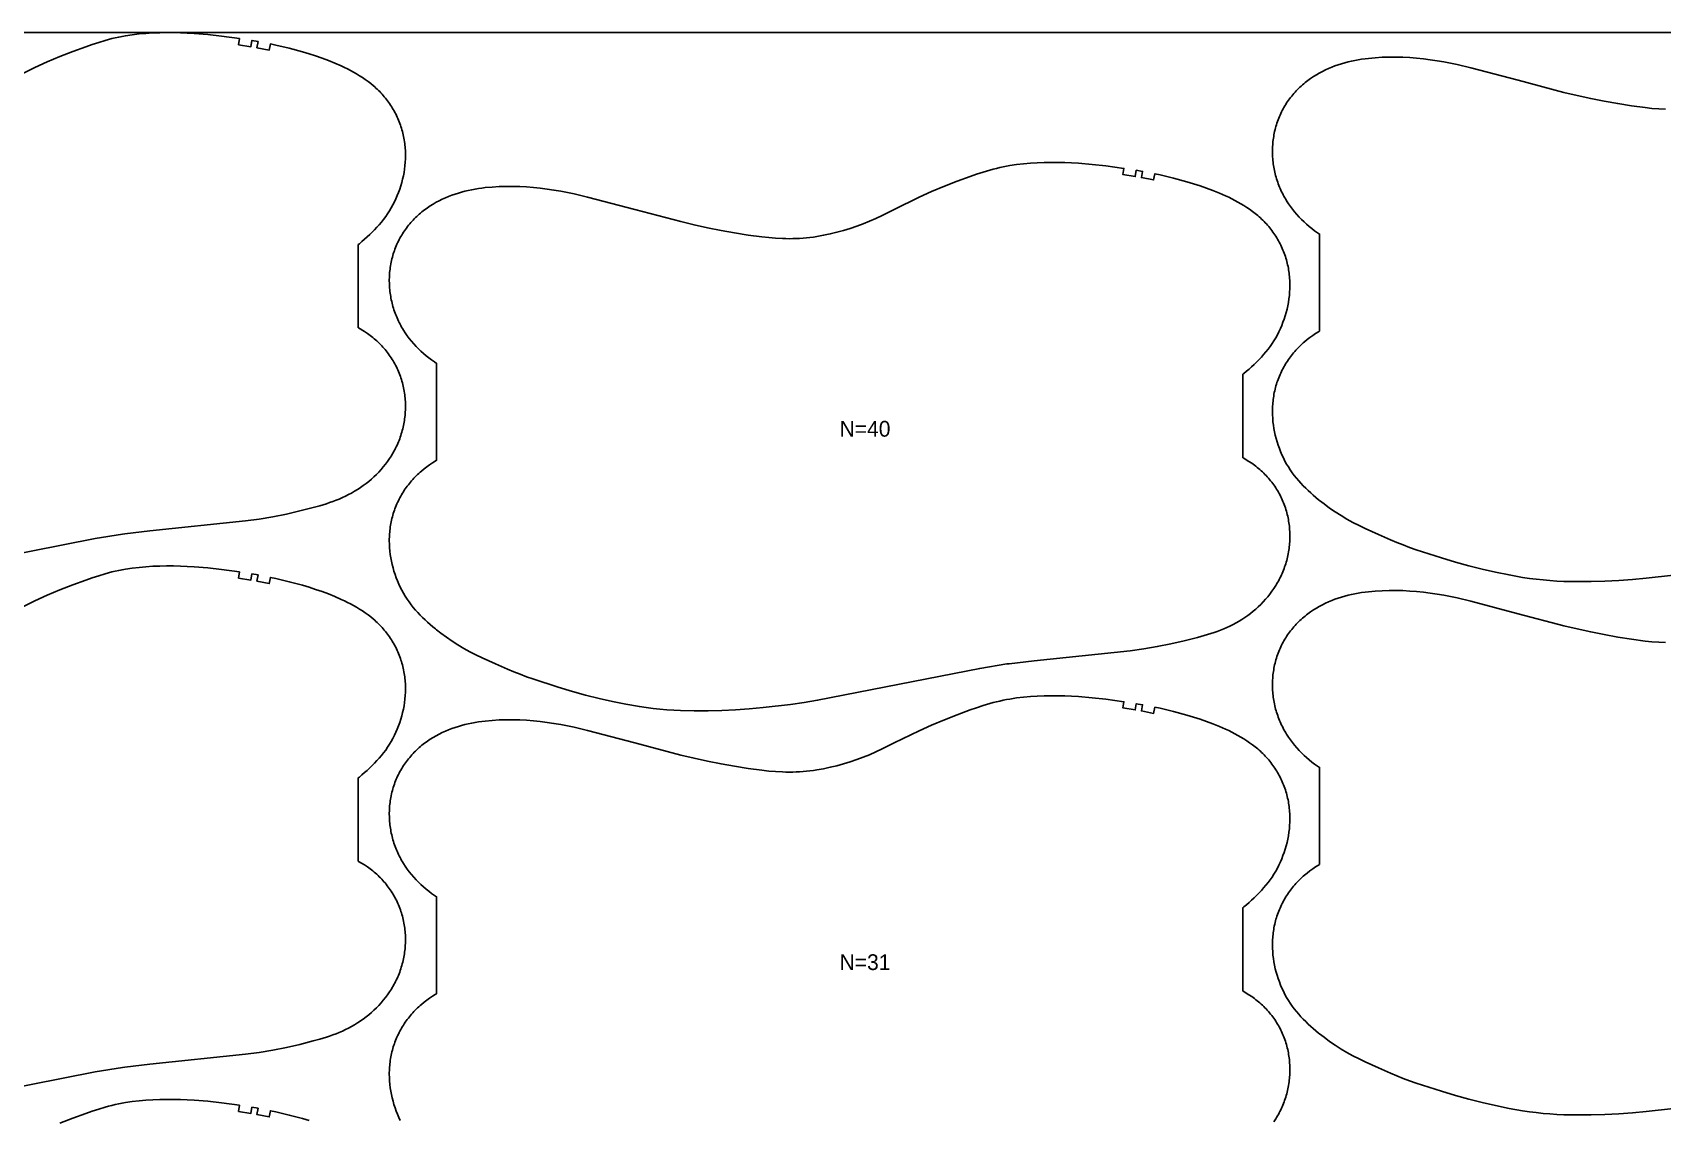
# Model space of a CAD drawing. Header units: inches. Extents: x 0 to 1973, y 0 to 1059.
# Drawn here: x 449 to 967, y 713 to 1059 of the extents above; entities that cross this region are included whole.
import ezdxf

# ---------------------------------------------------------------- set-up
doc = ezdxf.new("R2010")
doc.units = ezdxf.units.IN

msp = doc.modelspace()

# ---------------------------------------------------------------- linework, layer by layer
at = {"layer": '1'}
for points in [[(0.5, 0), (1973.0375, 0), (1973.0375, 1058.8082), (0.5, 1058.8082), (0.5, 0)], [(833.641, 923.6545), (835.5164, 922.5269), (836.424, 921.9156), (836.8695, 921.5982), (837.3093, 921.273), (837.7431, 920.94), (838.1708, 920.5991), (838.5921, 920.2505), (839.0069, 919.8942), (839.4148, 919.5302), (839.8159, 919.1584), (840.2098, 918.779), (840.5963, 918.392), (840.9754, 917.9977), (841.3469, 917.5961), (841.7105, 917.1874), (842.0661, 916.7717), (842.4136, 916.3493), (842.7528, 915.9202), (843.0835, 915.4846), (843.4056, 915.0426), (843.7189, 914.5943), (844.0232, 914.14), (844.3184, 913.6798), (844.6043, 913.2138), (844.8807, 912.7421), (845.1475, 912.2649), (845.4045, 911.7824), (845.6517, 911.2948), (845.889, 910.8023), (846.1164, 910.305), (846.3339, 909.8033), (846.5413, 909.2973), (846.7387, 908.7872), (846.926, 908.2733), (847.1032, 907.7558), (847.2702, 907.235), (847.427, 906.7109), (847.5735, 906.1839), (847.7097, 905.6541), (847.8356, 905.1218), (847.9511, 904.5871), (848.0562, 904.0504), (848.1508, 903.5118), (848.235, 902.9716), (848.3088, 902.4298), (848.3723, 901.8867), (848.4254, 901.3425), (848.4682, 900.7973), (848.5008, 900.2514), (848.5232, 899.7049), (848.5354, 899.1581), (848.5375, 898.6111), (848.5295, 898.0641), (848.5114, 897.5173), (848.4833, 896.9709), (848.4452, 896.4251), (848.3972, 895.88), (848.3392, 895.3359), (848.2714, 894.7929), (848.1937, 894.2512), (848.1062, 893.7111), (848.0089, 893.1727), (847.9018, 892.6361), (847.7849, 892.1017), (847.6584, 891.5695), (847.522, 891.0398), (847.376, 890.5128), (847.2204, 889.9886), (847.055, 889.4674), (846.8801, 888.9495), (846.6955, 888.4349), (846.5014, 887.924), (846.2977, 887.4168), (846.0845, 886.9137), (845.8618, 886.4146), (845.6298, 885.9199), (845.3885, 885.4295), (845.1383, 884.9436), (844.8792, 884.4622), (844.6115, 883.9855), (844.3353, 883.5136), (844.0507, 883.0465), (843.4572, 882.1273), (842.8325, 881.2287), (842.1777, 880.3515), (841.4944, 879.4965), (840.7837, 878.6644), (840.0467, 877.8559), (839.2842, 877.0716), (838.4973, 876.3119), (837.6867, 875.5775), (836.8534, 874.869), (835.9984, 874.187), (835.1224, 873.5319), (834.2266, 872.9044), (833.5375, 872.4524), (833.312, 872.3045), (832.3798, 871.7321), (831.431, 871.1872), (830.467, 870.6698), (829.4887, 870.1798), (828.4975, 869.7172), (827.4944, 869.2821), (826.4805, 868.8739), (825.4572, 868.4904), (824.4254, 868.1291), (823.3865, 867.7874), (821.2917, 867.1525), (819.1821, 866.5647), (814.943, 865.4771), (810.6787, 864.5026), (806.3871, 863.6492), (802.0712, 862.9289), (797.7358, 862.343), (767.274, 859.1413), (759.2903, 858.2), (758.5841, 858.1167), (749.9448, 856.7244), (698.428, 846.5824), (694.1073, 845.8935), (689.7741, 845.2836), (681.0835, 844.2589), (676.725, 843.8741), (672.3594, 843.5779), (667.9893, 843.3648), (663.6155, 843.236), (659.2396, 843.2), (654.8653, 843.2897), (652.6802, 843.3932), (650.4975, 843.5389), (648.3182, 843.7279), (646.1433, 843.9614), (643.9735, 844.2396), (641.8093, 844.5598), (637.4985, 845.3118), (633.2122, 846.1904), (628.9488, 847.1743), (624.7068, 848.2472), (620.4881, 849.407), (616.01, 850.7388), (607.9648, 853.3423), (605.9027, 854.0725), (603.8562, 854.8425), (601.8277, 855.6581), (599.8136, 856.51), (596.0115, 858.2), (591.813, 860.0661), (589.8375, 861.0051), (587.8889, 861.9958), (586.9275, 862.5158), (585.9753, 863.0526), (584.0983, 864.1746), (582.258, 865.3574), (580.4544, 866.5967), (578.6886, 867.8893), (577.3, 868.9759), (576.9655, 869.2377), (576.1218, 869.934), (575.291, 870.6457), (574.4739, 871.3733), (573.6711, 872.1173), (572.8837, 872.8781), (572.1135, 873.6564), (571.3625, 874.4527), (570.6328, 875.2677), (569.9264, 876.102), (569.2455, 876.9563), (568.592, 877.831), (567.9681, 878.727), (567.3754, 879.6443), (566.8144, 880.582), (566.2851, 881.5387), (565.7877, 882.513), (565.3222, 883.5036), (564.8887, 884.509), (564.4873, 885.5278), (564.118, 886.5588), (563.7811, 887.6005), (563.477, 888.6519), (563.2064, 889.7121), (562.9699, 890.7801), (562.768, 891.855), (562.6014, 892.9357), (562.4708, 894.0214), (562.3765, 895.111), (562.3194, 896.2035), (562.3, 897.2976), (562.3046, 897.8446), (562.3188, 898.3915), (562.3428, 898.938), (562.3765, 899.4839), (562.4201, 900.0291), (562.4737, 900.5732), (562.5372, 901.1162), (562.6108, 901.6579), (562.6946, 902.198), (562.7886, 902.7364), (562.8929, 903.2729), (563.0076, 903.8073), (563.1327, 904.3394), (563.2682, 904.869), (563.4139, 905.3959), (563.5698, 905.92), (563.7358, 906.441), (563.9119, 906.9588), (564.0978, 907.4731), (564.2935, 907.9839), (564.499, 908.4909), (564.7142, 908.9939), (564.9389, 909.4927), (565.1731, 909.9872), (565.4167, 910.4772), (565.6696, 910.9624), (565.9317, 911.4427), (566.2029, 911.918), (566.4831, 912.3879), (566.7723, 912.8524), (567.0702, 913.3114), (567.3767, 913.7646), (567.6917, 914.212), (568.0151, 914.6533), (568.3466, 915.0884), (568.6862, 915.5173), (569.0338, 915.9396), (569.3891, 916.3553), (569.7521, 916.7643), (570.1227, 917.1663), (570.5006, 917.5613), (570.8857, 917.949), (571.2779, 918.3294), (571.6771, 918.7023), (572.0831, 919.0675), (572.4957, 919.4253), (573.3394, 920.1189), (574.2062, 920.7846), (575.0939, 921.4235), (576.0004, 922.0371), (576.9236, 922.6266), (577.3, 922.8541), (577.3, 953.6594), (576.6109, 954.1114), (575.7151, 954.739), (574.8391, 955.394), (573.9841, 956.076), (573.1508, 956.7845), (572.3402, 957.5189), (571.5533, 958.2786), (570.7908, 959.063), (570.0538, 959.8715), (569.3431, 960.7035), (568.6598, 961.5585), (568.0051, 962.4357), (567.3803, 963.3343), (566.7868, 964.2535), (566.5023, 964.7206), (566.226, 965.1925), (565.9583, 965.6692), (565.6992, 966.1506), (565.449, 966.6365), (565.2078, 967.1269), (564.9757, 967.6217), (564.753, 968.1207), (564.5398, 968.6238), (564.3361, 969.131), (564.142, 969.6419), (563.9574, 970.1565), (563.7825, 970.6744), (563.6171, 971.1956), (563.4615, 971.7198), (563.3155, 972.2468), (563.1791, 972.7765), (563.0526, 973.3087), (562.9357, 973.8432), (562.8286, 974.3797), (562.7313, 974.9181), (562.6438, 975.4583), (562.5661, 975.9999), (562.4983, 976.5429), (562.4403, 977.087), (562.3923, 977.6321), (562.3542, 978.1779), (562.3261, 978.7243), (562.308, 979.2711), (562.3, 979.8181), (562.3021, 980.3651), (562.3143, 980.912), (562.3367, 981.4584), (562.3693, 982.0043), (562.4121, 982.5495), (562.4652, 983.0937), (562.5287, 983.6368), (562.6025, 984.1786), (562.6867, 984.7189), (562.7813, 985.2575), (562.8864, 985.7942), (563.0019, 986.3288), (563.1278, 986.8611), (563.264, 987.3909), (563.4105, 987.9179), (563.5673, 988.442), (563.7343, 988.9629), (563.9115, 989.4804), (564.0988, 989.9942), (564.2962, 990.5043), (564.5036, 991.0103), (564.7211, 991.512), (564.9485, 992.0093), (565.1858, 992.5018), (565.433, 992.9895), (565.69, 993.472), (565.9568, 993.9491), (566.2332, 994.4208), (566.5191, 994.8868), (566.8143, 995.3471), (567.1186, 995.8014), (567.4319, 996.2496), (567.754, 996.6916), (568.0847, 997.1272), (568.4239, 997.5563), (568.7714, 997.9788), (569.127, 998.3944), (569.4906, 998.8031), (569.8621, 999.2047), (570.2412, 999.599), (570.6277, 999.986), (571.0216, 1000.3654), (571.4227, 1000.7372), (571.8306, 1001.1012), (572.2454, 1001.4576), (572.6667, 1001.8062), (573.0944, 1002.147), (573.5282, 1002.48), (573.968, 1002.8052), (574.4135, 1003.1226), (575.3211, 1003.7339), (576.2493, 1004.3136), (577.1965, 1004.8615), (578.1612, 1005.3775), (579.1418, 1005.8616), (580.1371, 1006.3142), (581.1459, 1006.7359), (582.167, 1007.1272), (583.1992, 1007.4887), (584.2413, 1007.8209), (585.2921, 1008.1245), (586.3505, 1008.3999), (587.4153, 1008.648), (588.4859, 1008.8698), (589.5614, 1009.0667), (590.6413, 1009.2402), (591.7249, 1009.3915), (592.8116, 1009.5219), (594.9912, 1009.7258), (597.1755, 1009.8609), (599.3621, 1009.9303), (601.5495, 1009.9353), (603.7358, 1009.8772), (605.9197, 1009.7579), (608.1002, 1009.5818), (610.2763, 1009.3534), (612.4473, 1009.0777), (614.6123, 1008.7583), (616.7701, 1008.3954), (618.9197, 1007.988), (621.0598, 1007.5353), (625.312, 1006.5075), (640.3881, 1002.5412), (654.9342, 998.7143), (659.1909, 997.7012), (663.465, 996.7634), (667.7559, 995.9069), (672.0617, 995.1294), (676.3812, 994.4345), (680.7185, 993.8574), (682.8952, 993.6274), (685.0763, 993.4496), (687.2607, 993.336), (688.3536, 993.307), (689.4468, 993.2985), (690.54, 993.3117), (691.633, 993.3467), (692.7253, 993.403), (693.8164, 993.4803), (694.906, 993.5783), (695.9937, 993.6966), (697.0789, 993.8349), (698.1614, 993.9928), (700.3167, 994.3658), (702.4582, 994.8116), (704.5848, 995.3257), (706.6954, 995.9037), (708.7887, 996.542), (710.8625, 997.2406), (712.9141, 998.0002), (714.941, 998.8216), (716.9421, 999.7031), (718.922, 1000.6325), (722.7791, 1002.5412), (730.688, 1006.455), (734.6764, 1008.2539), (738.713, 1009.9431), (742.7869, 1011.5378), (746.8954, 1013.0441), (748.9631, 1013.7625), (751.0427, 1014.4441), (753.1372, 1015.0734), (754.1911, 1015.3636), (755.2499, 1015.6348), (756.3139, 1015.8856), (757.3828, 1016.1161), (758.456, 1016.3268), (759.5331, 1016.5184), (761.6969, 1016.8459), (763.8702, 1017.1031), (766.0495, 1017.2948), (768.233, 1017.4272), (770.4193, 1017.5071), (772.607, 1017.5412), (774.795, 1017.5351), (776.9823, 1017.4896), (779.1683, 1017.4046), (781.3523, 1017.2797), (785.7124, 1016.9165), (790.0615, 1016.4319), (795.7751, 1015.6568), (795.48, 1013.6787), (799.3918, 1013.0565), (799.7254, 1015.0285), (801.6956, 1014.6841), (801.3402, 1012.7159), (805.2169, 1011.966), (805.6227, 1013.9244), (807.3201, 1013.5617), (811.5766, 1012.5503), (815.7995, 1011.4027), (817.8971, 1010.7781), (819.9822, 1010.1141), (822.0513, 1009.404), (824.1012, 1008.6412), (826.128, 1007.8194), (828.1275, 1006.9331), (829.1156, 1006.4641), (830.0951, 1005.977), (831.0655, 1005.4711), (832.0261, 1004.9459), (832.9762, 1004.4004), (833.9139, 1003.8336), (834.8371, 1003.2441), (835.7436, 1002.6305), (836.6313, 1001.9916), (837.4981, 1001.3259), (838.3418, 1000.6323), (838.7544, 1000.2746), (839.1604, 999.9093), (839.5596, 999.5364), (839.9518, 999.1561), (840.3369, 998.7683), (840.7148, 998.3734), (841.0854, 997.9713), (841.4484, 997.5624), (841.8037, 997.1466), (842.1513, 996.7243), (842.4909, 996.2955), (842.8224, 995.8603), (843.1458, 995.419), (843.4608, 994.9716), (843.7673, 994.5184), (844.0652, 994.0595), (844.3544, 993.5949), (844.6346, 993.125), (844.9058, 992.6497), (845.1679, 992.1694), (845.4208, 991.6842), (845.6644, 991.1942), (845.8986, 990.6997), (846.1233, 990.2009), (846.3385, 989.6979), (846.544, 989.1909), (846.7397, 988.6801), (846.9256, 988.1658), (847.1017, 987.648), (847.2677, 987.127), (847.4236, 986.6029), (847.5693, 986.076), (847.7048, 985.5464), (847.8299, 985.0143), (847.9446, 984.48), (848.0489, 983.9435), (848.1429, 983.4051), (848.2267, 982.8649), (848.3003, 982.3233), (848.3638, 981.7803), (848.4174, 981.2361), (848.461, 980.691), (848.4947, 980.145), (848.5187, 979.5986), (848.5329, 979.0517), (848.5375, 978.5046), (848.5181, 977.4106), (848.461, 976.318), (848.3668, 975.2284), (848.2361, 974.1427), (848.0695, 973.062), (847.8676, 971.9871), (847.6311, 970.9191), (847.3605, 969.8589), (847.0564, 968.8075), (846.7195, 967.7658), (846.3502, 966.7349), (845.9488, 965.716), (845.5153, 964.7106), (845.0498, 963.7201), (844.5524, 962.7457), (844.0231, 961.789), (843.4621, 960.8513), (842.8694, 959.934), (842.2455, 959.0381), (841.592, 958.1633), (840.9111, 957.3091), (840.2047, 956.4747), (839.475, 955.6597), (838.724, 954.8634), (837.9538, 954.0851), (837.1664, 953.3243), (836.3636, 952.5803), (835.5465, 951.8527), (834.7157, 951.141), (833.872, 950.4447), (833.5375, 950.1829), (833.5375, 923.7098), (833.641, 923.6545)]]:
    msp.add_lwpolyline(points, close=True, dxfattribs=at)
for points in [[(441.6791, 1043.8082), (449.588, 1047.722), (453.5764, 1049.5209), (457.613, 1051.2101), (461.6869, 1052.8048), (465.7954, 1054.3111), (467.8631, 1055.0295), (469.9427, 1055.7111), (472.0372, 1056.3404), (473.0911, 1056.6306), (474.1499, 1056.9018), (475.2139, 1057.1526), (476.2828, 1057.3831), (477.356, 1057.5938), (478.4331, 1057.7854), (480.5969, 1058.1129), (482.7702, 1058.3701), (484.9495, 1058.5618), (487.133, 1058.6942), (489.3193, 1058.7741), (491.507, 1058.8082), (493.695, 1058.8021), (495.8823, 1058.7566), (498.0683, 1058.6716), (500.2523, 1058.5467), (504.6124, 1058.1835), (508.9615, 1057.6989), (514.6751, 1056.9238), (514.38, 1054.9457), (518.2918, 1054.3235), (518.6254, 1056.2955), (520.5956, 1055.9511), (520.2402, 1053.9829), (524.1169, 1053.233), (524.5227, 1055.1914), (526.2201, 1054.8287), (530.4766, 1053.8173), (534.6995, 1052.6697), (536.7971, 1052.0451), (538.8822, 1051.3811), (540.9513, 1050.671), (543.0012, 1049.9082), (545.028, 1049.0864), (547.0275, 1048.2001), (548.0156, 1047.7311), (548.9951, 1047.244), (549.9655, 1046.7381), (550.9261, 1046.2129), (551.8762, 1045.6674), (552.8139, 1045.1006), (553.7371, 1044.5111), (554.6436, 1043.8975), (555.5313, 1043.2586), (556.3981, 1042.5929), (557.2418, 1041.8993), (557.6544, 1041.5416), (558.0604, 1041.1763), (558.4596, 1040.8034), (558.8518, 1040.4231), (559.2369, 1040.0353), (559.6148, 1039.6404), (559.9854, 1039.2383), (560.3484, 1038.8294), (560.7037, 1038.4136), (561.0513, 1037.9913), (561.3909, 1037.5625), (561.7224, 1037.1273), (562.0458, 1036.686), (562.3608, 1036.2386), (562.6673, 1035.7854), (562.9652, 1035.3265), (563.2544, 1034.8619), (563.5346, 1034.392), (563.8058, 1033.9167), (564.0679, 1033.4364), (564.3208, 1032.9512), (564.5644, 1032.4612), (564.7986, 1031.9667), (565.0233, 1031.4679), (565.2385, 1030.9649), (565.444, 1030.4579), (565.6397, 1029.9471), (565.8256, 1029.4328), (566.0017, 1028.915), (566.1677, 1028.394), (566.3236, 1027.8699), (566.4693, 1027.343), (566.6048, 1026.8134), (566.7299, 1026.2813), (566.8446, 1025.747), (566.9489, 1025.2105), (567.0429, 1024.6721), (567.1267, 1024.1319), (567.2003, 1023.5903), (567.2638, 1023.0473), (567.3174, 1022.5031), (567.361, 1021.958), (567.3947, 1021.412), (567.4187, 1020.8656), (567.4329, 1020.3187), (567.4375, 1019.7716), (567.4181, 1018.6776), (567.361, 1017.585), (567.2668, 1016.4954), (567.1361, 1015.4097), (566.9695, 1014.329), (566.7676, 1013.2541), (566.5311, 1012.1861), (566.2605, 1011.1259), (565.9564, 1010.0745), (565.6195, 1009.0328), (565.2502, 1008.0019), (564.8488, 1006.983), (564.4153, 1005.9776), (563.9498, 1004.9871), (563.4524, 1004.0127), (562.9231, 1003.056), (562.3621, 1002.1183), (561.7694, 1001.201), (561.1455, 1000.3051), (560.492, 999.4303), (559.8111, 998.5761), (559.1047, 997.7417), (558.375, 996.9267), (557.624, 996.1304), (556.8538, 995.3521), (556.0664, 994.5913), (555.2636, 993.8473), (554.4465, 993.1197), (553.6157, 992.408), (552.772, 991.7117), (552.4375, 991.4499), (552.4375, 964.9768), (552.541, 964.9215), (552.541, 964.9215), (554.4164, 963.7939), (555.324, 963.1826), (555.7695, 962.8652), (556.2093, 962.54), (556.6431, 962.207), (557.0708, 961.8661), (557.4921, 961.5175), (557.9069, 961.1612), (558.3148, 960.7972), (558.7159, 960.4254), (559.1098, 960.046), (559.4963, 959.659), (559.8754, 959.2647), (560.2469, 958.8631), (560.6105, 958.4544), (560.9661, 958.0387), (561.3136, 957.6163), (561.6528, 957.1872), (561.9835, 956.7516), (562.3056, 956.3096), (562.6189, 955.8613), (562.9232, 955.407), (563.2184, 954.9468), (563.5043, 954.4808), (563.7807, 954.0091), (564.0475, 953.5319), (564.3045, 953.0494), (564.5517, 952.5618), (564.789, 952.0693), (565.0164, 951.572), (565.2339, 951.0703), (565.4413, 950.5643), (565.6387, 950.0542), (565.826, 949.5403), (566.0032, 949.0228), (566.1702, 948.502), (566.327, 947.9779), (566.4735, 947.4509), (566.6097, 946.9211), (566.7356, 946.3888), (566.8511, 945.8541), (566.9562, 945.3174), (567.0508, 944.7788), (567.135, 944.2386), (567.2088, 943.6968), (567.2723, 943.1537), (567.3254, 942.6095), (567.3682, 942.0643), (567.4008, 941.5184), (567.4232, 940.9719), (567.4354, 940.4251), (567.4375, 939.8781), (567.4295, 939.3311), (567.4114, 938.7843), (567.3833, 938.2379), (567.3452, 937.6921), (567.2972, 937.147), (567.2392, 936.6029), (567.1714, 936.0599), (567.0937, 935.5182), (567.0062, 934.9781), (566.9089, 934.4397), (566.8018, 933.9031), (566.6849, 933.3687), (566.5584, 932.8365), (566.422, 932.3068), (566.276, 931.7798), (566.1204, 931.2556), (565.955, 930.7344), (565.7801, 930.2165), (565.5955, 929.7019), (565.4014, 929.191), (565.1977, 928.6838), (564.9845, 928.1807), (564.7618, 927.6816), (564.5298, 927.1869), (564.2885, 926.6965), (564.0383, 926.2106), (563.7792, 925.7292), (563.5115, 925.2525), (563.2353, 924.7806), (562.9507, 924.3135), (562.3572, 923.3943), (561.7325, 922.4957), (561.0777, 921.6185), (560.3944, 920.7635), (559.6837, 919.9314), (558.9467, 919.1229), (558.1842, 918.3386), (557.3973, 917.5789), (556.5867, 916.8445), (555.7534, 916.136), (554.8984, 915.454), (554.0224, 914.7989), (553.1266, 914.1714), (552.4375, 913.7194), (552.212, 913.5715), (551.2798, 912.9991), (550.331, 912.4542), (549.367, 911.9368), (548.3887, 911.4468), (547.3975, 910.9842), (546.3944, 910.5491), (545.3805, 910.1409), (544.3572, 909.7574), (543.3254, 909.3961), (542.2865, 909.0544), (540.1917, 908.4195), (538.0821, 907.8317), (533.843, 906.7441), (529.5787, 905.7696), (525.2871, 904.9162), (520.9712, 904.1959), (516.6358, 903.61), (486.174, 900.4083), (478.1903, 899.467), (477.4841, 899.3837), (468.8448, 897.9914), (417.328, 887.8494)], [(970.4741, 886.3766), (961.7835, 885.3519), (957.425, 884.9671), (953.0594, 884.6709), (948.6893, 884.4578), (944.3155, 884.329), (939.9396, 884.293), (935.5653, 884.3827), (933.3802, 884.4862), (931.1975, 884.6319), (929.0182, 884.8209), (926.8433, 885.0544), (924.6735, 885.3326), (922.5093, 885.6528), (918.1985, 886.4048), (913.9122, 887.2834), (909.6488, 888.2673), (905.4068, 889.3402), (901.1881, 890.5), (896.71, 891.8318), (888.6648, 894.4353), (886.6027, 895.1655), (884.5562, 895.9355), (882.5277, 896.7511), (880.5136, 897.603), (876.7115, 899.293), (872.513, 901.1591), (870.5375, 902.0981), (868.5889, 903.0888), (867.6275, 903.6088), (866.6753, 904.1456), (864.7983, 905.2676), (862.958, 906.4504), (861.1544, 907.6897), (859.3886, 908.9823), (858, 910.0689), (857.6655, 910.3307), (856.8218, 911.027), (855.991, 911.7387), (855.1739, 912.4663), (854.3711, 913.2103), (853.5837, 913.9711), (852.8135, 914.7494), (852.0625, 915.5457), (851.3328, 916.3607), (850.6264, 917.195), (849.9455, 918.0493), (849.292, 918.924), (848.6681, 919.82), (848.0754, 920.7373), (847.5144, 921.675), (846.9851, 922.6317), (846.4877, 923.606), (846.0222, 924.5966), (845.5887, 925.602), (845.1873, 926.6208), (844.818, 927.6518), (844.4811, 928.6935), (844.177, 929.7449), (843.9064, 930.8051), (843.6699, 931.8731), (843.468, 932.948), (843.3014, 934.0287), (843.1708, 935.1144), (843.0765, 936.204), (843.0194, 937.2965), (843, 938.3906), (843.0046, 938.9376), (843.0188, 939.4845), (843.0428, 940.031), (843.0765, 940.5769), (843.1201, 941.1221), (843.1737, 941.6662), (843.2372, 942.2092), (843.3108, 942.7509), (843.3946, 943.291), (843.4886, 943.8294), (843.5929, 944.3659), (843.7076, 944.9003), (843.8327, 945.4324), (843.9682, 945.962), (844.1139, 946.4889), (844.2698, 947.013), (844.4358, 947.534), (844.6119, 948.0518), (844.7978, 948.5661), (844.9935, 949.0769), (845.199, 949.5839), (845.4142, 950.0869), (845.6389, 950.5857), (845.8731, 951.0802), (846.1167, 951.5702), (846.3696, 952.0554), (846.6317, 952.5357), (846.9029, 953.011), (847.1831, 953.4809), (847.4723, 953.9454), (847.7702, 954.4044), (848.0767, 954.8576), (848.3917, 955.305), (848.7151, 955.7463), (849.0466, 956.1814), (849.3862, 956.6103), (849.7338, 957.0326), (850.0891, 957.4483), (850.4521, 957.8573), (850.8227, 958.2593), (851.2006, 958.6543), (851.5857, 959.042), (851.9779, 959.4224), (852.3771, 959.7953), (852.7831, 960.1605), (853.1957, 960.5183), (854.0394, 961.2119), (854.9062, 961.8776), (855.7939, 962.5165), (856.7004, 963.1301), (857.6236, 963.7196), (858, 963.9471), (858, 994.7524), (857.3109, 995.2044), (856.4151, 995.832), (855.5391, 996.487), (854.6841, 997.169), (853.8508, 997.8775), (853.0402, 998.6119), (852.2533, 999.3716), (851.4908, 1000.156), (850.7538, 1000.9645), (850.0431, 1001.7965), (849.3598, 1002.6515), (848.7051, 1003.5287), (848.0803, 1004.4273), (847.4868, 1005.3465), (847.2023, 1005.8136), (846.926, 1006.2855), (846.6583, 1006.7622), (846.3992, 1007.2436), (846.149, 1007.7295), (845.9078, 1008.2199), (845.6757, 1008.7147), (845.453, 1009.2137), (845.2398, 1009.7168), (845.0361, 1010.224), (844.842, 1010.7349), (844.6574, 1011.2495), (844.4825, 1011.7674), (844.3171, 1012.2886), (844.1615, 1012.8128), (844.0155, 1013.3398), (843.8791, 1013.8695), (843.7526, 1014.4017), (843.6357, 1014.9362), (843.5286, 1015.4727), (843.4313, 1016.0111), (843.3438, 1016.5513), (843.2661, 1017.0929), (843.1983, 1017.6359), (843.1403, 1018.18), (843.0923, 1018.7251), (843.0542, 1019.2709), (843.0261, 1019.8173), (843.008, 1020.3641), (843, 1020.9111), (843.0021, 1021.4581), (843.0143, 1022.005), (843.0367, 1022.5514), (843.0693, 1023.0973), (843.1121, 1023.6425), (843.1652, 1024.1867), (843.2287, 1024.7298), (843.3025, 1025.2716), (843.3867, 1025.8119), (843.4813, 1026.3505), (843.5864, 1026.8872), (843.7019, 1027.4218), (843.8278, 1027.9541), (843.964, 1028.4839), (844.1105, 1029.0109), (844.2673, 1029.535), (844.4343, 1030.0559), (844.6115, 1030.5734), (844.7988, 1031.0872), (844.9962, 1031.5973), (845.2036, 1032.1033), (845.4211, 1032.605), (845.6485, 1033.1023), (845.8858, 1033.5948), (846.133, 1034.0825), (846.39, 1034.565), (846.6568, 1035.0421), (846.9332, 1035.5138), (847.2191, 1035.9798), (847.5143, 1036.4401), (847.8186, 1036.8944), (848.1319, 1037.3426), (848.454, 1037.7846), (848.7847, 1038.2202), (849.1239, 1038.6493), (849.4714, 1039.0718), (849.827, 1039.4874), (850.1906, 1039.8961), (850.5621, 1040.2977), (850.9412, 1040.692), (851.3277, 1041.079), (851.7216, 1041.4584), (852.1227, 1041.8302), (852.5306, 1042.1942), (852.9454, 1042.5506), (853.3667, 1042.8992), (853.7944, 1043.24), (854.2282, 1043.573), (854.668, 1043.8982), (855.1135, 1044.2156), (856.0211, 1044.8269), (856.9493, 1045.4066), (857.8965, 1045.9545), (858.8612, 1046.4705), (859.8418, 1046.9546), (860.8371, 1047.4072), (861.8459, 1047.8289), (862.867, 1048.2202), (863.8992, 1048.5817), (864.9413, 1048.9139), (865.9921, 1049.2175), (867.0505, 1049.4929), (868.1153, 1049.741), (869.1859, 1049.9628), (870.2614, 1050.1597), (871.3413, 1050.3332), (872.4249, 1050.4845), (873.5116, 1050.6149), (875.6912, 1050.8188), (877.8755, 1050.9539), (880.0621, 1051.0233), (882.2495, 1051.0283), (884.4358, 1050.9702), (886.6197, 1050.8509), (888.8002, 1050.6748), (890.9763, 1050.4464), (893.1473, 1050.1707), (895.3123, 1049.8513), (897.4701, 1049.4884), (899.6197, 1049.081), (901.7598, 1048.6283), (906.012, 1047.6005), (921.0881, 1043.6342), (935.6342, 1039.8073), (939.8909, 1038.7942), (944.165, 1037.8564), (948.4559, 1036.9999), (952.7617, 1036.2224), (957.0812, 1035.5275), (961.4185, 1034.9504), (963.5952, 1034.7204), (965.7763, 1034.5426), (967.9607, 1034.429)], [(441.6791, 874.2682), (449.588, 878.182), (453.5764, 879.9809), (457.613, 881.6701), (461.6869, 883.2648), (465.7954, 884.7711), (467.8631, 885.4895), (469.9427, 886.1711), (472.0372, 886.8004), (473.0911, 887.0906), (474.1499, 887.3618), (475.2139, 887.6126), (476.2828, 887.8431), (477.356, 888.0538), (478.4331, 888.2454), (480.5969, 888.5729), (482.7702, 888.8301), (484.9495, 889.0218), (487.133, 889.1542), (489.3193, 889.2341), (491.507, 889.2682), (493.695, 889.2621), (495.8823, 889.2166), (498.0683, 889.1316), (500.2523, 889.0067), (504.6124, 888.6435), (508.9615, 888.1589), (514.6751, 887.3838), (514.38, 885.4057), (518.2918, 884.7835), (518.6254, 886.7555), (520.5956, 886.4111), (520.2402, 884.4429), (524.1169, 883.693), (524.5227, 885.6514), (526.2201, 885.2887), (530.4766, 884.2773), (534.6995, 883.1297), (536.7971, 882.5051), (538.8822, 881.8411), (540.9513, 881.131), (543.0012, 880.3682), (545.028, 879.5464), (547.0275, 878.6601), (548.0156, 878.1911), (548.9951, 877.704), (549.9655, 877.1981), (550.9261, 876.6729), (551.8762, 876.1274), (552.8139, 875.5606), (553.7371, 874.9711), (554.6436, 874.3575), (555.5313, 873.7186), (556.3981, 873.0529), (557.2418, 872.3593), (557.6544, 872.0016), (558.0604, 871.6363), (558.4596, 871.2634), (558.8518, 870.8831), (559.2369, 870.4953), (559.6148, 870.1004), (559.9854, 869.6983), (560.3484, 869.2894), (560.7037, 868.8736), (561.0513, 868.4513), (561.3909, 868.0225), (561.7224, 867.5873), (562.0458, 867.146), (562.3608, 866.6986), (562.6673, 866.2454), (562.9652, 865.7865), (563.2544, 865.3219), (563.5346, 864.852), (563.8058, 864.3767), (564.0679, 863.8964), (564.3208, 863.4112), (564.5644, 862.9212), (564.7986, 862.4267), (565.0233, 861.9279), (565.2385, 861.4249), (565.444, 860.9179), (565.6397, 860.4071), (565.8256, 859.8928), (566.0017, 859.375), (566.1677, 858.854), (566.3236, 858.3299), (566.4693, 857.803), (566.6048, 857.2734), (566.7299, 856.7413), (566.8446, 856.207), (566.9489, 855.6705), (567.0429, 855.1321), (567.1267, 854.5919), (567.2003, 854.0503), (567.2638, 853.5073), (567.3174, 852.9631), (567.361, 852.418), (567.3947, 851.872), (567.4187, 851.3256), (567.4329, 850.7787), (567.4375, 850.2316), (567.4181, 849.1376), (567.361, 848.045), (567.2668, 846.9554), (567.1361, 845.8697), (566.9695, 844.789), (566.7676, 843.7141), (566.5311, 842.6461), (566.2605, 841.5859), (565.9564, 840.5345), (565.6195, 839.4928), (565.2502, 838.4619), (564.8488, 837.443), (564.4153, 836.4376), (563.9498, 835.4471), (563.4524, 834.4727), (562.9231, 833.516), (562.3621, 832.5783), (561.7694, 831.661), (561.1455, 830.7651), (560.492, 829.8903), (559.8111, 829.0361), (559.1047, 828.2017), (558.375, 827.3867), (557.624, 826.5904), (556.8538, 825.8121), (556.0664, 825.0513), (555.2636, 824.3073), (554.4465, 823.5797), (553.6157, 822.868), (552.772, 822.1717), (552.4375, 821.9099), (552.4375, 795.4368), (552.541, 795.3815), (552.541, 795.3815), (554.4164, 794.2539), (555.324, 793.6426), (555.7695, 793.3252), (556.2093, 793), (556.6431, 792.667), (557.0708, 792.3261), (557.4921, 791.9775), (557.9069, 791.6212), (558.3148, 791.2572), (558.7159, 790.8854), (559.1098, 790.506), (559.4963, 790.119), (559.8754, 789.7247), (560.2469, 789.3231), (560.6105, 788.9144), (560.9661, 788.4987), (561.3136, 788.0763), (561.6528, 787.6472), (561.9835, 787.2116), (562.3056, 786.7696), (562.6189, 786.3213), (562.9232, 785.867), (563.2184, 785.4068), (563.5043, 784.9408), (563.7807, 784.4691), (564.0475, 783.9919), (564.3045, 783.5094), (564.5517, 783.0218), (564.789, 782.5293), (565.0164, 782.032), (565.2339, 781.5303), (565.4413, 781.0243), (565.6387, 780.5142), (565.826, 780.0003), (566.0032, 779.4828), (566.1702, 778.962), (566.327, 778.4379), (566.4735, 777.9109), (566.6097, 777.3811), (566.7356, 776.8488), (566.8511, 776.3141), (566.9562, 775.7774), (567.0508, 775.2388), (567.135, 774.6986), (567.2088, 774.1568), (567.2723, 773.6137), (567.3254, 773.0695), (567.3682, 772.5243), (567.4008, 771.9784), (567.4232, 771.4319), (567.4354, 770.8851), (567.4375, 770.3381), (567.4295, 769.7911), (567.4114, 769.2443), (567.3833, 768.6979), (567.3452, 768.1521), (567.2972, 767.607), (567.2392, 767.0629), (567.1714, 766.5199), (567.0937, 765.9782), (567.0062, 765.4381), (566.9089, 764.8997), (566.8018, 764.3631), (566.6849, 763.8287), (566.5584, 763.2965), (566.422, 762.7668), (566.276, 762.2398), (566.1204, 761.7156), (565.955, 761.1944), (565.7801, 760.6765), (565.5955, 760.1619), (565.4014, 759.651), (565.1977, 759.1438), (564.9845, 758.6407), (564.7618, 758.1416), (564.5298, 757.6469), (564.2885, 757.1565), (564.0383, 756.6706), (563.7792, 756.1892), (563.5115, 755.7125), (563.2353, 755.2406), (562.9507, 754.7735), (562.3572, 753.8543), (561.7325, 752.9557), (561.0777, 752.0785), (560.3944, 751.2235), (559.6837, 750.3914), (558.9467, 749.5829), (558.1842, 748.7986), (557.3973, 748.0389), (556.5867, 747.3045), (555.7534, 746.596), (554.8984, 745.914), (554.0224, 745.2589), (553.1266, 744.6314), (552.4375, 744.1794), (552.212, 744.0315), (551.2798, 743.4591), (550.331, 742.9142), (549.367, 742.3968), (548.3887, 741.9068), (547.3975, 741.4442), (546.3944, 741.0091), (545.3805, 740.6009), (544.3572, 740.2174), (543.3254, 739.8561), (542.2865, 739.5144), (540.1917, 738.8795), (538.0821, 738.2917), (533.843, 737.2041), (529.5787, 736.2296), (525.2871, 735.3762), (520.9712, 734.6559), (516.6358, 734.07), (486.174, 730.8683), (478.1903, 729.927), (477.4841, 729.8437), (468.8448, 728.4514), (417.328, 718.3094)], [(970.4741, 716.8366), (961.7835, 715.8119), (957.425, 715.4271), (953.0594, 715.1309), (948.6893, 714.9178), (944.3155, 714.789), (939.9396, 714.753), (935.5653, 714.8427), (933.3802, 714.9462), (931.1975, 715.0919), (929.0182, 715.2809), (926.8433, 715.5144), (924.6735, 715.7926), (922.5093, 716.1128), (918.1985, 716.8648), (913.9122, 717.7434), (909.6488, 718.7273), (905.4068, 719.8002), (901.1881, 720.96), (896.71, 722.2918), (888.6648, 724.8953), (886.6027, 725.6255), (884.5562, 726.3955), (882.5277, 727.2111), (880.5136, 728.063), (876.7115, 729.753), (872.513, 731.6191), (870.5375, 732.5581), (868.5889, 733.5488), (867.6275, 734.0688), (866.6753, 734.6056), (864.7983, 735.7276), (862.958, 736.9104), (861.1544, 738.1497), (859.3886, 739.4423), (858, 740.5289), (857.6655, 740.7907), (856.8218, 741.487), (855.991, 742.1987), (855.1739, 742.9263), (854.3711, 743.6703), (853.5837, 744.4311), (852.8135, 745.2094), (852.0625, 746.0057), (851.3328, 746.8207), (850.6264, 747.655), (849.9455, 748.5093), (849.292, 749.384), (848.6681, 750.28), (848.0754, 751.1973), (847.5144, 752.135), (846.9851, 753.0917), (846.4877, 754.066), (846.0222, 755.0566), (845.5887, 756.062), (845.1873, 757.0808), (844.818, 758.1118), (844.4811, 759.1535), (844.177, 760.2049), (843.9064, 761.2651), (843.6699, 762.3331), (843.468, 763.408), (843.3014, 764.4887), (843.1708, 765.5744), (843.0765, 766.664), (843.0194, 767.7565), (843, 768.8506), (843.0046, 769.3976), (843.0188, 769.9445), (843.0428, 770.491), (843.0765, 771.0369), (843.1201, 771.5821), (843.1737, 772.1262), (843.2372, 772.6692), (843.3108, 773.2109), (843.3946, 773.751), (843.4886, 774.2894), (843.5929, 774.8259), (843.7076, 775.3603), (843.8327, 775.8924), (843.9682, 776.422), (844.1139, 776.9489), (844.2698, 777.473), (844.4358, 777.994), (844.6119, 778.5118), (844.7978, 779.0261), (844.9935, 779.5369), (845.199, 780.0439), (845.4142, 780.5469), (845.6389, 781.0457), (845.8731, 781.5402), (846.1167, 782.0302), (846.3696, 782.5154), (846.6317, 782.9957), (846.9029, 783.471), (847.1831, 783.9409), (847.4723, 784.4054), (847.7702, 784.8644), (848.0767, 785.3176), (848.3917, 785.765), (848.7151, 786.2063), (849.0466, 786.6414), (849.3862, 787.0703), (849.7338, 787.4926), (850.0891, 787.9083), (850.4521, 788.3173), (850.8227, 788.7193), (851.2006, 789.1143), (851.5857, 789.502), (851.9779, 789.8824), (852.3771, 790.2553), (852.7831, 790.6205), (853.1957, 790.9783), (854.0394, 791.6719), (854.9062, 792.3376), (855.7939, 792.9765), (856.7004, 793.5901), (857.6236, 794.1796), (858, 794.4071), (858, 825.2124), (857.3109, 825.6644), (856.4151, 826.292), (855.5391, 826.947), (854.6841, 827.629), (853.8508, 828.3375), (853.0402, 829.0719), (852.2533, 829.8316), (851.4908, 830.616), (850.7538, 831.4245), (850.0431, 832.2565), (849.3598, 833.1115), (848.7051, 833.9887), (848.0803, 834.8873), (847.4868, 835.8065), (847.2023, 836.2736), (846.926, 836.7455), (846.6583, 837.2222), (846.3992, 837.7036), (846.149, 838.1895), (845.9078, 838.6799), (845.6757, 839.1747), (845.453, 839.6737), (845.2398, 840.1768), (845.0361, 840.684), (844.842, 841.1949), (844.6574, 841.7095), (844.4825, 842.2274), (844.3171, 842.7486), (844.1615, 843.2728), (844.0155, 843.7998), (843.8791, 844.3295), (843.7526, 844.8617), (843.6357, 845.3962), (843.5286, 845.9327), (843.4313, 846.4711), (843.3438, 847.0113), (843.2661, 847.5529), (843.1983, 848.0959), (843.1403, 848.64), (843.0923, 849.1851), (843.0542, 849.7309), (843.0261, 850.2773), (843.008, 850.8241), (843, 851.3711), (843.0021, 851.9181), (843.0143, 852.465), (843.0367, 853.0114), (843.0693, 853.5573), (843.1121, 854.1025), (843.1652, 854.6467), (843.2287, 855.1898), (843.3025, 855.7316), (843.3867, 856.2719), (843.4813, 856.8105), (843.5864, 857.3472), (843.7019, 857.8818), (843.8278, 858.4141), (843.964, 858.9439), (844.1105, 859.4709), (844.2673, 859.995), (844.4343, 860.5159), (844.6115, 861.0334), (844.7988, 861.5472), (844.9962, 862.0573), (845.2036, 862.5633), (845.4211, 863.065), (845.6485, 863.5623), (845.8858, 864.0548), (846.133, 864.5425), (846.39, 865.025), (846.6568, 865.5021), (846.9332, 865.9738), (847.2191, 866.4398), (847.5143, 866.9001), (847.8186, 867.3544), (848.1319, 867.8026), (848.454, 868.2446), (848.7847, 868.6802), (849.1239, 869.1093), (849.4714, 869.5318), (849.827, 869.9474), (850.1906, 870.3561), (850.5621, 870.7577), (850.9412, 871.152), (851.3277, 871.539), (851.7216, 871.9184), (852.1227, 872.2902), (852.5306, 872.6542), (852.9454, 873.0106), (853.3667, 873.3592), (853.7944, 873.7), (854.2282, 874.033), (854.668, 874.3582), (855.1135, 874.6756), (856.0211, 875.2869), (856.9493, 875.8666), (857.8965, 876.4145), (858.8612, 876.9305), (859.8418, 877.4146), (860.8371, 877.8672), (861.8459, 878.2889), (862.867, 878.6802), (863.8992, 879.0417), (864.9413, 879.3739), (865.9921, 879.6775), (867.0505, 879.9529), (868.1153, 880.201), (869.1859, 880.4228), (870.2614, 880.6197), (871.3413, 880.7932), (872.4249, 880.9445), (873.5116, 881.0749), (875.6912, 881.2788), (877.8755, 881.4139), (880.0621, 881.4833), (882.2495, 881.4883), (884.4358, 881.4302), (886.6197, 881.3109), (888.8002, 881.1348), (890.9763, 880.9064), (893.1473, 880.6307), (895.3123, 880.3113), (897.4701, 879.9484), (899.6197, 879.541), (901.7598, 879.0883), (906.012, 878.0605), (921.0881, 874.0942), (935.6342, 870.2673), (939.8909, 869.2542), (944.165, 868.3164), (948.4559, 867.4599), (952.7617, 866.6824), (957.0812, 865.9875), (961.4185, 865.4104), (963.5952, 865.1804), (965.7763, 865.0026), (967.9607, 864.889)], [(565.7877, 712.973), (565.3222, 713.9636), (564.8887, 714.969), (564.4873, 715.9878), (564.118, 717.0188), (563.7811, 718.0605), (563.477, 719.1119), (563.2064, 720.1721), (562.9699, 721.2401), (562.768, 722.315), (562.6014, 723.3957), (562.4708, 724.4814), (562.3765, 725.571), (562.3194, 726.6635), (562.3, 727.7576), (562.3046, 728.3046), (562.3188, 728.8515), (562.3428, 729.398), (562.3765, 729.9439), (562.4201, 730.4891), (562.4737, 731.0332), (562.5372, 731.5762), (562.6108, 732.1179), (562.6946, 732.658), (562.7886, 733.1964), (562.8929, 733.7329), (563.0076, 734.2673), (563.1327, 734.7994), (563.2682, 735.329), (563.4139, 735.8559), (563.5698, 736.38), (563.7358, 736.901), (563.9119, 737.4188), (564.0978, 737.9331), (564.2935, 738.4439), (564.499, 738.9509), (564.7142, 739.4539), (564.9389, 739.9527), (565.1731, 740.4472), (565.4167, 740.9372), (565.6696, 741.4224), (565.9317, 741.9027), (566.2029, 742.378), (566.4831, 742.8479), (566.7723, 743.3124), (567.0702, 743.7714), (567.3767, 744.2246), (567.6917, 744.672), (568.0151, 745.1133), (568.3466, 745.5484), (568.6862, 745.9773), (569.0338, 746.3996), (569.3891, 746.8153), (569.7521, 747.2243), (570.1227, 747.6263), (570.5006, 748.0213), (570.8857, 748.409), (571.2779, 748.7894), (571.6771, 749.1623), (572.0831, 749.5275), (572.4957, 749.8853), (573.3394, 750.5789), (574.2062, 751.2446), (575.0939, 751.8835), (576.0004, 752.4971), (576.9236, 753.0866), (577.3, 753.3141), (577.3, 784.1194), (576.6109, 784.5714), (575.7151, 785.199), (574.8391, 785.854), (573.9841, 786.536), (573.1508, 787.2445), (572.3402, 787.9789), (571.5533, 788.7386), (570.7908, 789.523), (570.0538, 790.3315), (569.3431, 791.1635), (568.6598, 792.0185), (568.0051, 792.8957), (567.3803, 793.7943), (566.7868, 794.7135), (566.5023, 795.1806), (566.226, 795.6525), (565.9583, 796.1292), (565.6992, 796.6106), (565.449, 797.0965), (565.2078, 797.5869), (564.9757, 798.0817), (564.753, 798.5807), (564.5398, 799.0838), (564.3361, 799.591), (564.142, 800.1019), (563.9574, 800.6165), (563.7825, 801.1344), (563.6171, 801.6556), (563.4615, 802.1798), (563.3155, 802.7068), (563.1791, 803.2365), (563.0526, 803.7687), (562.9357, 804.3032), (562.8286, 804.8397), (562.7313, 805.3781), (562.6438, 805.9183), (562.5661, 806.4599), (562.4983, 807.0029), (562.4403, 807.547), (562.3923, 808.0921), (562.3542, 808.6379), (562.3261, 809.1843), (562.308, 809.7311), (562.3, 810.2781), (562.3021, 810.8251), (562.3143, 811.372), (562.3367, 811.9184), (562.3693, 812.4643), (562.4121, 813.0095), (562.4652, 813.5537), (562.5287, 814.0968), (562.6025, 814.6386), (562.6867, 815.1789), (562.7813, 815.7175), (562.8864, 816.2542), (563.0019, 816.7888), (563.1278, 817.3211), (563.264, 817.8509), (563.4105, 818.3779), (563.5673, 818.902), (563.7343, 819.4229), (563.9115, 819.9404), (564.0988, 820.4542), (564.2962, 820.9643), (564.5036, 821.4703), (564.7211, 821.972), (564.9485, 822.4693), (565.1858, 822.9618), (565.433, 823.4495), (565.69, 823.932), (565.9568, 824.4091), (566.2332, 824.8808), (566.5191, 825.3468), (566.8143, 825.8071), (567.1186, 826.2614), (567.4319, 826.7096), (567.754, 827.1516), (568.0847, 827.5872), (568.4239, 828.0163), (568.7714, 828.4388), (569.127, 828.8544), (569.4906, 829.2631), (569.8621, 829.6647), (570.2412, 830.059), (570.6277, 830.446), (571.0216, 830.8254), (571.4227, 831.1972), (571.8306, 831.5612), (572.2454, 831.9176), (572.6667, 832.2662), (573.0944, 832.607), (573.5282, 832.94), (573.968, 833.2652), (574.4135, 833.5826), (575.3211, 834.1939), (576.2493, 834.7736), (577.1965, 835.3215), (578.1612, 835.8375), (579.1418, 836.3216), (580.1371, 836.7742), (581.1459, 837.1959), (582.167, 837.5872), (583.1992, 837.9487), (584.2413, 838.2809), (585.2921, 838.5845), (586.3505, 838.8599), (587.4153, 839.108), (588.4859, 839.3298), (589.5614, 839.5267), (590.6413, 839.7002), (591.7249, 839.8515), (592.8116, 839.9819), (594.9912, 840.1858), (597.1755, 840.3209), (599.3621, 840.3903), (601.5495, 840.3953), (603.7358, 840.3372), (605.9197, 840.2179), (608.1002, 840.0418), (610.2763, 839.8134), (612.4473, 839.5377), (614.6123, 839.2183), (616.7701, 838.8554), (618.9197, 838.448), (621.0598, 837.9953), (625.312, 836.9675), (640.3881, 833.0012), (654.9342, 829.1743), (659.1909, 828.1612), (663.465, 827.2234), (667.7559, 826.3669), (672.0617, 825.5894), (676.3812, 824.8945), (680.7185, 824.3174), (682.8952, 824.0874), (685.0763, 823.9096), (687.2607, 823.796), (688.3536, 823.767), (689.4468, 823.7585), (690.54, 823.7717), (691.633, 823.8067), (692.7253, 823.863), (693.8164, 823.9403), (694.906, 824.0383), (695.9937, 824.1566), (697.0789, 824.2949), (698.1614, 824.4528), (700.3167, 824.8258), (702.4582, 825.2716), (704.5848, 825.7857), (706.6954, 826.3637), (708.7887, 827.002), (710.8625, 827.7006), (712.9141, 828.4602), (714.941, 829.2816), (716.9421, 830.1631), (718.922, 831.0925), (722.7791, 833.0012), (730.688, 836.915), (734.6764, 838.7139), (738.713, 840.4031), (742.7869, 841.9978), (746.8954, 843.5041), (748.9631, 844.2225), (751.0427, 844.9041), (753.1372, 845.5334), (754.1911, 845.8236), (755.2499, 846.0948), (756.3139, 846.3456), (757.3828, 846.5761), (758.456, 846.7868), (759.5331, 846.9784), (761.6969, 847.3059), (763.8702, 847.5631), (766.0495, 847.7548), (768.233, 847.8872), (770.4193, 847.9671), (772.607, 848.0012), (774.795, 847.9951), (776.9823, 847.9496), (779.1683, 847.8646), (781.3523, 847.7397), (785.7124, 847.3765), (790.0615, 846.8919), (795.7751, 846.1168), (795.48, 844.1387), (799.3918, 843.5165), (799.7254, 845.4885), (801.6956, 845.1441), (801.3402, 843.1759), (805.2169, 842.426), (805.6227, 844.3844), (807.3201, 844.0217), (811.5766, 843.0103), (815.7995, 841.8627), (817.8971, 841.2381), (819.9822, 840.5741), (822.0513, 839.864), (824.1012, 839.1012), (826.128, 838.2794), (828.1275, 837.3931), (829.1156, 836.9241), (830.0951, 836.437), (831.0655, 835.9311), (832.0261, 835.4059), (832.9762, 834.8604), (833.9139, 834.2936), (834.8371, 833.7041), (835.7436, 833.0905), (836.6313, 832.4516), (837.4981, 831.7859), (838.3418, 831.0923), (838.7544, 830.7346), (839.1604, 830.3693), (839.5596, 829.9964), (839.9518, 829.6161), (840.3369, 829.2283), (840.7148, 828.8334), (841.0854, 828.4313), (841.4484, 828.0224), (841.8037, 827.6066), (842.1513, 827.1843), (842.4909, 826.7555), (842.8224, 826.3203), (843.1458, 825.879), (843.4608, 825.4316), (843.7673, 824.9784), (844.0652, 824.5195), (844.3544, 824.0549), (844.6346, 823.585), (844.9058, 823.1097), (845.1679, 822.6294), (845.4208, 822.1442), (845.6644, 821.6542), (845.8986, 821.1597), (846.1233, 820.6609), (846.3385, 820.1579), (846.544, 819.6509), (846.7397, 819.1401), (846.9256, 818.6258), (847.1017, 818.108), (847.2677, 817.587), (847.4236, 817.0629), (847.5693, 816.536), (847.7048, 816.0064), (847.8299, 815.4743), (847.9446, 814.94), (848.0489, 814.4035), (848.1429, 813.8651), (848.2267, 813.3249), (848.3003, 812.7833), (848.3638, 812.2403), (848.4174, 811.6961), (848.461, 811.151), (848.4947, 810.605), (848.5187, 810.0586), (848.5329, 809.5117), (848.5375, 808.9646), (848.5181, 807.8706), (848.461, 806.778), (848.3668, 805.6884), (848.2361, 804.6027), (848.0695, 803.522), (847.8676, 802.4471), (847.6311, 801.3791), (847.3605, 800.3189), (847.0564, 799.2675), (846.7195, 798.2258), (846.3502, 797.1949), (845.9488, 796.176), (845.5153, 795.1706), (845.0498, 794.1801), (844.5524, 793.2057), (844.0231, 792.249), (843.4621, 791.3113), (842.8694, 790.394), (842.2455, 789.4981), (841.592, 788.6233), (840.9111, 787.7691), (840.2047, 786.9347), (839.475, 786.1197), (838.724, 785.3234), (837.9538, 784.5451), (837.1664, 783.7843), (836.3636, 783.0403), (835.5465, 782.3127), (834.7157, 781.601), (833.872, 780.9047), (833.5375, 780.6429), (833.5375, 754.1698), (833.641, 754.1145), (833.641, 754.1145), (835.5164, 752.9869), (836.424, 752.3756), (836.8695, 752.0582), (837.3093, 751.733), (837.7431, 751.4), (838.1708, 751.0591), (838.5921, 750.7105), (839.0069, 750.3542), (839.4148, 749.9902), (839.8159, 749.6184), (840.2098, 749.239), (840.5963, 748.852), (840.9754, 748.4577), (841.3469, 748.0561), (841.7105, 747.6474), (842.0661, 747.2317), (842.4136, 746.8093), (842.7528, 746.3802), (843.0835, 745.9446), (843.4056, 745.5026), (843.7189, 745.0543), (844.0232, 744.6), (844.3184, 744.1398), (844.6043, 743.6738), (844.8807, 743.2021), (845.1475, 742.7249), (845.4045, 742.2424), (845.6517, 741.7548), (845.889, 741.2623), (846.1164, 740.765), (846.3339, 740.2633), (846.5413, 739.7573), (846.7387, 739.2472), (846.926, 738.7333), (847.1032, 738.2158), (847.2702, 737.695), (847.427, 737.1709), (847.5735, 736.6439), (847.7097, 736.1141), (847.8356, 735.5818), (847.9511, 735.0471), (848.0562, 734.5104), (848.1508, 733.9718), (848.235, 733.4316), (848.3088, 732.8898), (848.3723, 732.3467), (848.4254, 731.8025), (848.4682, 731.2573), (848.5008, 730.7114), (848.5232, 730.1649), (848.5354, 729.6181), (848.5375, 729.0711), (848.5295, 728.5241), (848.5114, 727.9773), (848.4833, 727.4309), (848.4452, 726.8851), (848.3972, 726.34), (848.3392, 725.7959), (848.2714, 725.2529), (848.1937, 724.7112), (848.1062, 724.1711), (848.0089, 723.6327), (847.9018, 723.0961), (847.7849, 722.5617), (847.6584, 722.0295), (847.522, 721.4998), (847.376, 720.9728), (847.2204, 720.4486), (847.055, 719.9274), (846.8801, 719.4095), (846.6955, 718.8949), (846.5014, 718.384), (846.2977, 717.8768), (846.0845, 717.3737), (845.8618, 716.8746), (845.6298, 716.3799), (845.3885, 715.8895), (845.1383, 715.4036), (844.8792, 714.9222), (844.6115, 714.4455), (844.3353, 713.9736), (844.0507, 713.5065), (843.4572, 712.5873)], [(457.613, 712.1301), (461.6869, 713.7248), (465.7954, 715.2311), (467.8631, 715.9495), (469.9427, 716.6311), (472.0372, 717.2604), (473.0911, 717.5506), (474.1499, 717.8218), (475.2139, 718.0726), (476.2828, 718.3031), (477.356, 718.5138), (478.4331, 718.7054), (480.5969, 719.0329), (482.7702, 719.2901), (484.9495, 719.4818), (487.133, 719.6142), (489.3193, 719.6941), (491.507, 719.7282), (493.695, 719.7221), (495.8823, 719.6766), (498.0683, 719.5916), (500.2523, 719.4667), (504.6124, 719.1035), (508.9615, 718.6189), (514.6751, 717.8438), (514.38, 715.8657), (518.2918, 715.2435), (518.6254, 717.2155), (520.5956, 716.8711), (520.2402, 714.9029), (524.1169, 714.153), (524.5227, 716.1114), (526.2201, 715.7487), (530.4766, 714.7373), (534.6995, 713.5897), (536.7971, 712.9651)]]:
    msp.add_lwpolyline(points, dxfattribs=at)

# ---------------------------------------------------------------- texts
for s, p in [('N=40', (705.4188, 930.3706)), ('N=31', (705.4188, 760.8306))]:
    msp.add_text(s, height=5, dxfattribs=at).set_placement(p)

doc.saveas('drawing.dxf')
